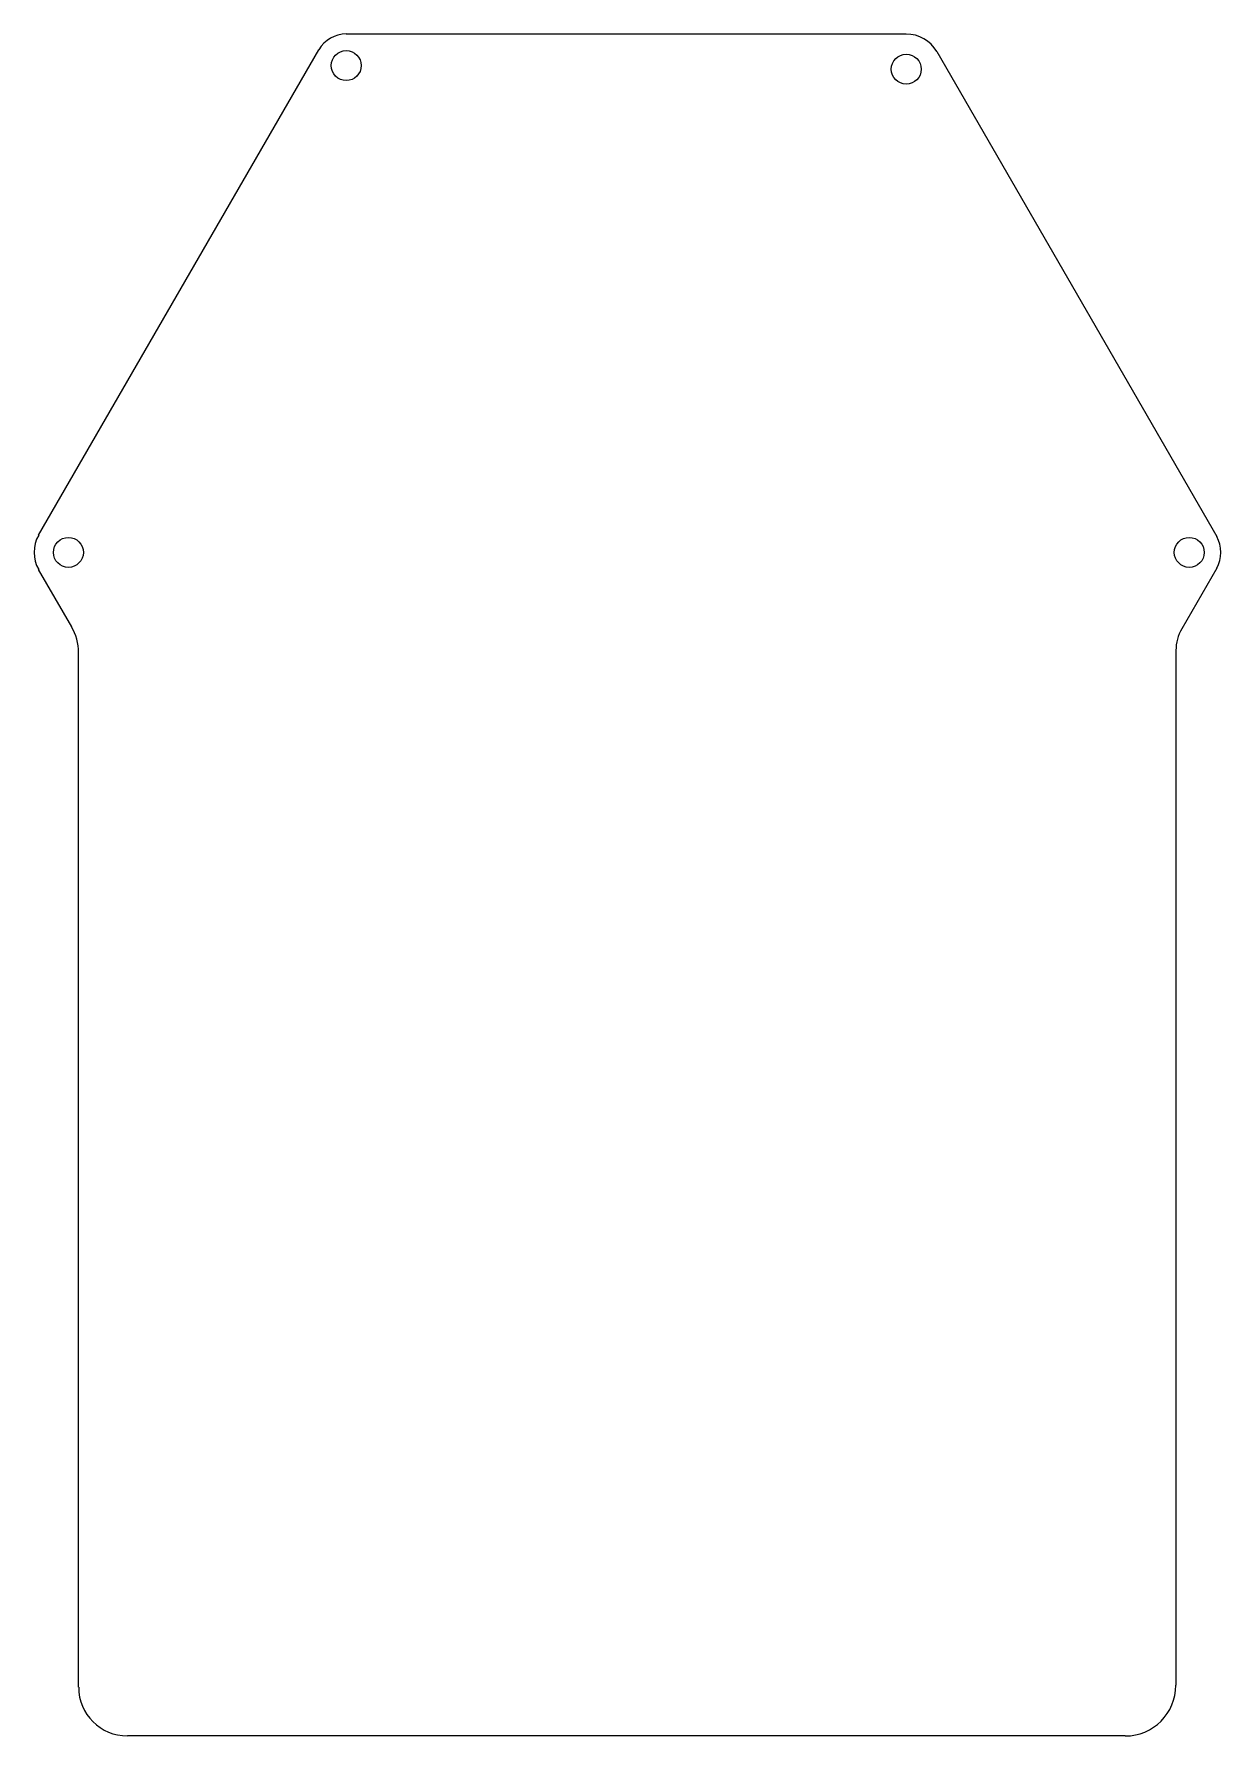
# Model space of a CAD drawing. Header units: millimetres. Extents: x -205 to -86, y 7 to 178.
import ezdxf

# ---------------------------------------------------------------- set-up
doc = ezdxf.new("R2010")
doc.units = ezdxf.units.MM
doc.layers.add('Pad', color=7, linetype='CONTINUOUS')

msp = doc.modelspace()

# ---------------------------------------------------------------- linework, layer by layer
at = {"layer": 'Pad'}
for p, q in [((-173.39, 178.04), (-173.39, 178.04, 2)), ((-173.39, 178.04), (-173.39, 178.04, 2)), ((-173.39, 178.04), (-117.25, 178.04)), ((-173.39, 178.04, 2), (-117.25, 178.04, 2)), ((-173.39, 178.04), (-117.25, 178.04)), ((-173.39, 178.04, 2), (-117.25, 178.04, 2)), ((-117.25, 178.04), (-117.25, 178.04, 2)), ((-117.25, 178.04), (-117.25, 178.04, 2)), ((-204.22, 127.79), (-176.13, 176.45)), ((-204.22, 127.79, 2), (-176.13, 176.45, 2)), ((-204.22, 127.79), (-176.13, 176.45)), ((-204.22, 127.79, 2), (-176.13, 176.45, 2)), ((-176.13, 176.45), (-176.13, 176.45, 2)), ((-176.13, 176.45), (-176.13, 176.45, 2)), ((-114.2, 176.27), (-114.2, 176.27, 2)), ((-114.2, 176.27), (-114.2, 176.27, 2)), ((-114.2, 176.27), (-86.13, 127.66)), ((-114.2, 176.27, 2), (-86.13, 127.66, 2)), ((-114.2, 176.27), (-86.13, 127.66)), ((-114.2, 176.27, 2), (-86.13, 127.66, 2)), ((-171.89, 174.87), (-171.89, 174.87, 2)), ((-171.89, 174.87), (-171.89, 174.87, 2)), ((-115.75, 174.51), (-115.75, 174.51, 2)), ((-115.75, 174.51), (-115.75, 174.51, 2)), ((-204.22, 127.79), (-204.22, 127.79, 2)), ((-204.22, 127.79), (-204.22, 127.79, 2)), ((-86.13, 127.66), (-86.13, 127.66, 2)), ((-86.13, 127.66), (-86.13, 127.66, 2)), ((-199.74, 126.07), (-199.74, 126.07, 2)), ((-199.74, 126.07), (-199.74, 126.07, 2)), ((-87.38, 126.07), (-87.38, 126.07, 2)), ((-87.38, 126.07), (-87.38, 126.07, 2)), ((-204.22, 124.35), (-204.22, 124.35, 2)), ((-200.91, 118.61), (-204.22, 124.35)), ((-200.91, 118.61, 2), (-204.22, 124.35, 2)), ((-204.22, 124.35), (-204.22, 124.35, 2)), ((-200.91, 118.61), (-204.22, 124.35)), ((-200.91, 118.61, 2), (-204.22, 124.35, 2)), ((-86.13, 124.49), (-89.64, 118.42)), ((-86.13, 124.49, 2), (-89.64, 118.42, 2)), ((-86.13, 124.49), (-89.64, 118.42)), ((-86.13, 124.49, 2), (-89.64, 118.42, 2)), ((-86.13, 124.49), (-86.13, 124.49, 2)), ((-86.13, 124.49), (-86.13, 124.49, 2)), ((-200.91, 118.61), (-200.91, 118.61, 2)), ((-200.91, 118.61), (-200.91, 118.61, 2)), ((-89.64, 118.42), (-89.64, 118.42, 2)), ((-89.64, 118.42), (-89.64, 118.42, 2)), ((-200.22, 116.03), (-200.22, 116.03, 2)), ((-200.22, 12.3), (-200.22, 116.03)), ((-200.22, 12.3, 2), (-200.22, 116.03, 2)), ((-200.22, 116.03), (-200.22, 116.03, 2)), ((-200.22, 12.3), (-200.22, 116.03)), ((-200.22, 12.3, 2), (-200.22, 116.03, 2)), ((-90.22, 116.25), (-90.22, 116.25, 2)), ((-90.22, 116.25), (-90.22, 116.25, 2)), ((-90.22, 116.25), (-90.22, 12.5)), ((-90.22, 116.25, 2), (-90.22, 12.5, 2)), ((-90.22, 116.25), (-90.22, 12.5)), ((-90.22, 116.25, 2), (-90.22, 12.5, 2)), ((-200.22, 12.3), (-200.22, 12.3, 2)), ((-200.22, 12.3), (-200.22, 12.3, 2)), ((-90.22, 12.5), (-90.22, 12.5, 2)), ((-90.22, 12.5), (-90.22, 12.5, 2)), ((-195.33, 7.41), (-195.33, 7.41, 2)), ((-95.31, 7.41), (-195.33, 7.41)), ((-95.31, 7.41, 2), (-195.33, 7.41, 2)), ((-195.33, 7.41), (-195.33, 7.41, 2)), ((-95.31, 7.41), (-195.33, 7.41)), ((-95.31, 7.41, 2), (-195.33, 7.41, 2)), ((-95.31, 7.41), (-95.31, 7.41, 2)), ((-95.31, 7.41), (-95.31, 7.41, 2))]:
    msp.add_line(p, q, dxfattribs=at)
for centre in [(-173.39, 174.87), (-173.39, 174.87, 2), (-173.39, 174.87), (-173.39, 174.87, 2), (-117.25, 174.51), (-117.25, 174.51, 2), (-117.25, 174.51), (-117.25, 174.51, 2), (-201.24, 126.07), (-201.24, 126.07, 2), (-201.24, 126.07), (-201.24, 126.07, 2), (-88.88, 126.07), (-88.88, 126.07, 2), (-88.88, 126.07), (-88.88, 126.07, 2)]:
    msp.add_circle(centre, 1.5, dxfattribs=at)
for centre, radius, start, end in [((-173.39, 174.87), 3.17, 90, 150), ((-173.39, 174.87, 2), 3.17, 90, 150), ((-173.39, 174.87), 3.17, 90, 150), ((-173.39, 174.87, 2), 3.17, 90, 150), ((-117.25, 174.51), 3.52, 30, 90), ((-117.25, 174.51, 2), 3.52, 30, 90), ((-117.25, 174.51), 3.52, 30, 90), ((-117.25, 174.51, 2), 3.52, 30, 90), ((-201.24, 126.07), 3.44, 150, -150), ((-201.24, 126.07, 2), 3.44, 150, -150), ((-201.24, 126.07), 3.44, 150, -150), ((-201.24, 126.07, 2), 3.44, 150, -150), ((-88.88, 126.07), 3.17, -30, 30), ((-88.88, 126.07, 2), 3.17, -30, 30), ((-88.88, 126.07), 3.17, -30, 30), ((-88.88, 126.07, 2), 3.17, -30, 30), ((-205.39, 116.03), 5.17, 0, 30), ((-205.39, 116.03, 2), 5.17, 0, 30), ((-205.39, 116.03), 5.17, 0, 30), ((-205.39, 116.03, 2), 5.17, 0, 30), ((-85.89, 116.25), 4.33, 150, 180), ((-85.89, 116.25, 2), 4.33, 150, 180), ((-85.89, 116.25), 4.33, 150, 180), ((-85.89, 116.25, 2), 4.33, 150, 180), ((-195.33, 12.3), 4.88, 180, -90), ((-195.33, 12.3, 2), 4.88, 180, -90), ((-195.33, 12.3), 4.88, 180, -90), ((-195.33, 12.3, 2), 4.88, 180, -90), ((-95.31, 12.5), 5.09, -90, 0), ((-95.31, 12.5, 2), 5.09, -90, 0), ((-95.31, 12.5), 5.09, -90, 0), ((-95.31, 12.5, 2), 5.09, -90, 0)]:
    msp.add_arc(centre, radius, start, end, dxfattribs=at)

doc.saveas('drawing.dxf')
